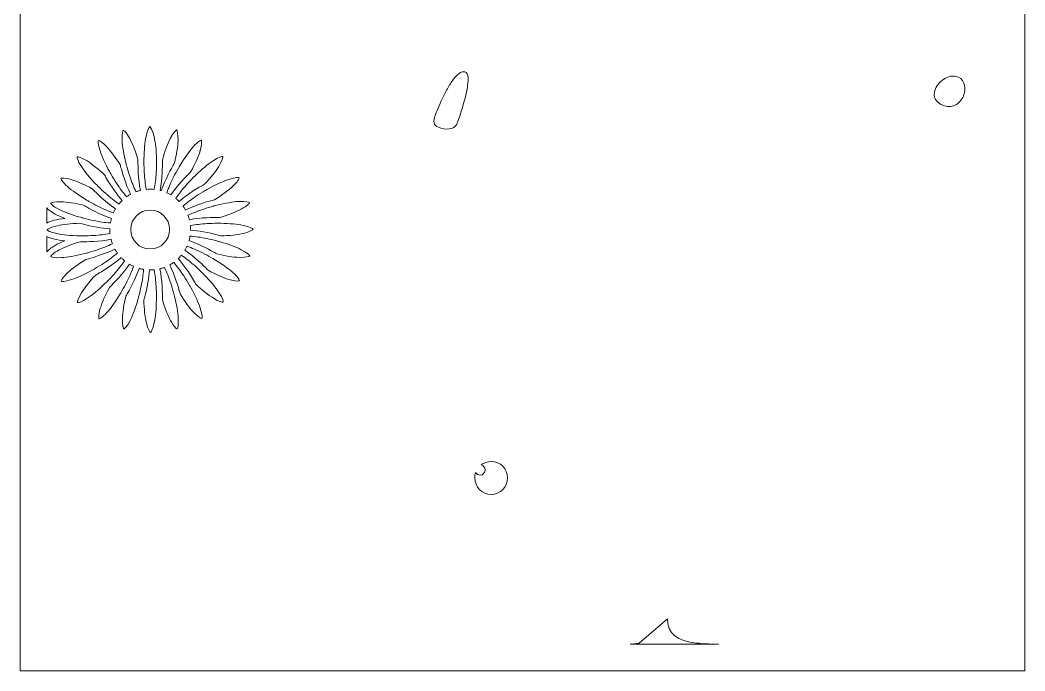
# Model space of a CAD drawing. Header units: inches. Extents: x 0.4 to 8.1, y -10.5 to -0.5.
# Drawn here: x 0.38 to 8.13, y -10.53 to -5.51 of the extents above; entities that cross this region are included whole.
import ezdxf

# ---------------------------------------------------------------- set-up
doc = ezdxf.new("R2010")
doc.units = ezdxf.units.IN
doc.header["$MEASUREMENT"] = 0
doc.layers.add('Layer 1', color=7, linetype='Continuous')

# ---------------------------------------------------------------- blocks, each defined once
blk = doc.blocks.new('block 2')
at = {"layer": 'Layer 1', "lineweight": 0}
blk.add_lwpolyline([(0.3792, -0.4831), (0.3792, -9.6876), (0.3792, -10.5307), (0.8198, -10.5307), (0.8483, -10.5307), (1.0405, -10.5307), (8.1347, -10.5307), (8.1347, -0.4831), (0.3792, -0.4831)], dxfattribs=at)
for points, knots in [([(3.8294, -6.0408), (3.8235, -6.0728), (3.8162, -6.1032), (3.8076, -6.132), (3.7991, -6.1609), (3.7933, -6.1802), (3.7905, -6.1899), (3.785, -6.2085), (3.7791, -6.2271), (3.7729, -6.246), (3.7668, -6.2649), (3.7602, -6.2839), (3.7533, -6.3032), (3.7478, -6.3216), (3.7333, -6.3349), (3.7097, -6.3426), (3.6861, -6.3504), (3.6585, -6.3496), (3.627, -6.3402), (3.6019, -6.3328), (3.5859, -6.3231), (3.5789, -6.3109), (3.5718, -6.2988), (3.5718, -6.2807), (3.579, -6.2567), (3.5825, -6.2448), (3.5889, -6.2275), (3.598, -6.2048), (3.6071, -6.1819), (3.6177, -6.1571), (3.6299, -6.13), (3.6421, -6.1028), (3.656, -6.0752), (3.6713, -6.0473), (3.6867, -6.0193), (3.7024, -5.9941), (3.7186, -5.9717), (3.7347, -5.9493), (3.7508, -5.9318), (3.7669, -5.9195), (3.783, -5.907), (3.7981, -5.9029), (3.8122, -5.9072), (3.8275, -5.9117), (3.8355, -5.9272), (3.8367, -5.9535), (3.8377, -5.9798), (3.8353, -6.0089), (3.8294, -6.0408)], [0, 0, 0, 0, 1, 1, 1, 2, 2, 2, 3, 3, 3, 4, 4, 4, 5, 5, 5, 6, 6, 6, 7, 7, 7, 8, 8, 8, 9, 9, 9, 10, 10, 10, 11, 11, 11, 12, 12, 12, 13, 13, 13, 14, 14, 14, 15, 15, 15, 16, 16, 16, 16]), ([(7.6672, -6.0697), (7.6635, -6.0863), (7.6572, -6.1014), (7.6483, -6.1151), (7.6394, -6.1288), (7.6286, -6.1406), (7.6159, -6.1505), (7.6032, -6.1605), (7.5891, -6.1675), (7.5737, -6.1716), (7.5582, -6.1757), (7.5422, -6.1759), (7.5256, -6.1721), (7.5001, -6.1664), (7.4774, -6.154), (7.4573, -6.1349), (7.4371, -6.1159), (7.4303, -6.092), (7.4367, -6.0632), (7.4404, -6.0466), (7.4478, -6.0299), (7.4584, -6.0131), (7.4692, -5.9963), (7.4823, -5.9821), (7.4977, -5.9705), (7.5131, -5.9589), (7.5299, -5.9501), (7.5481, -5.9444), (7.5662, -5.9386), (7.5841, -5.9376), (7.6018, -5.9416), (7.6317, -5.9484), (7.6517, -5.9645), (7.6616, -5.9899), (7.6716, -6.0154), (7.6735, -6.042), (7.6672, -6.0697)], [0, 0, 0, 0, 1, 1, 1, 2, 2, 2, 3, 3, 3, 4, 4, 4, 5, 5, 5, 6, 6, 6, 7, 7, 7, 8, 8, 8, 9, 9, 9, 10, 10, 10, 11, 11, 11, 12, 12, 12, 12]), ([(1.3077, -6.8215), (1.3045, -6.8223), (1.3013, -6.8232), (1.2982, -6.8241), (1.2907, -6.8261), (1.2833, -6.8284), (1.2761, -6.8311), (1.2754, -6.8314), (1.2747, -6.8318), (1.2739, -6.832), (1.2736, -6.8314), (1.2733, -6.8307), (1.2729, -6.8301), (1.2562, -6.7965), (1.24, -6.7556), (1.2251, -6.7109), (1.2169, -6.6864), (1.2093, -6.6609), (1.2022, -6.6347), (1.1999, -6.6263), (1.1979, -6.6179), (1.1957, -6.6097), (1.1794, -6.5444), (1.1694, -6.4854), (1.1667, -6.4379), (1.1632, -6.3787), (1.1725, -6.3606), (1.1753, -6.3566), (1.1816, -6.359), (1.2002, -6.3738), (1.2257, -6.4214), (1.2485, -6.4639), (1.2707, -6.5212), (1.2892, -6.5848), (1.2891, -6.5914), (1.2891, -6.5979), (1.2891, -6.6044), (1.2891, -6.6243), (1.29, -6.7323), (1.3077, -6.8215)], [0, 0, 0, 0, 1, 1, 1, 2, 2, 2, 3, 3, 3, 4, 4, 4, 5, 5, 5, 6, 6, 6, 7, 7, 7, 8, 8, 8, 9, 9, 9, 10, 10, 10, 11, 11, 11, 12, 12, 12, 13, 13, 13, 13]), ([(1.335, -6.6044), (1.335, -6.5957), (1.335, -6.5871), (1.3351, -6.5787), (1.3363, -6.5114), (1.3419, -6.4518), (1.3516, -6.4052), (1.3635, -6.3471), (1.3771, -6.3321), (1.3809, -6.3289), (1.3864, -6.3329), (1.4006, -6.352), (1.4129, -6.4046), (1.4239, -6.4515), (1.4306, -6.5127), (1.4319, -6.5788), (1.4321, -6.5873), (1.4322, -6.5959), (1.4322, -6.6044), (1.4322, -6.6316), (1.4313, -6.6583), (1.4298, -6.6841), (1.4271, -6.7311), (1.4219, -6.7748), (1.4144, -6.8115), (1.4143, -6.8123), (1.4142, -6.8129), (1.414, -6.8137), (1.4133, -6.8135), (1.4124, -6.8135), (1.4116, -6.8134), (1.404, -6.8128), (1.3965, -6.8124), (1.3888, -6.8123), (1.387, -6.8123), (1.3852, -6.8121), (1.3832, -6.8121), (1.3817, -6.8121), (1.38, -6.8123), (1.3785, -6.8123), (1.3707, -6.8124), (1.3631, -6.8128), (1.3555, -6.8134), (1.3548, -6.8135), (1.354, -6.8135), (1.3531, -6.8137), (1.353, -6.8129), (1.3528, -6.8123), (1.3527, -6.8115), (1.3453, -6.7748), (1.3401, -6.7311), (1.3373, -6.684), (1.3358, -6.6583), (1.335, -6.6316), (1.335, -6.6044)], [0, 0, 0, 0, 1, 1, 1, 2, 2, 2, 3, 3, 3, 4, 4, 4, 5, 5, 5, 6, 6, 6, 7, 7, 7, 8, 8, 8, 9, 9, 9, 10, 10, 10, 11, 11, 11, 12, 12, 12, 13, 13, 13, 14, 14, 14, 15, 15, 15, 16, 16, 16, 17, 17, 17, 18, 18, 18, 18]), ([(1.4779, -6.5848), (1.4964, -6.5202), (1.5172, -6.464), (1.5386, -6.4215), (1.5653, -6.3684), (1.5822, -6.3575), (1.5867, -6.3553), (1.5911, -6.3606), (1.5998, -6.3828), (1.598, -6.4367), (1.5966, -6.4849), (1.5871, -6.5457), (1.5713, -6.61), (1.568, -6.6156), (1.5646, -6.6213), (1.5613, -6.627), (1.5514, -6.6442), (1.4982, -6.7381), (1.4691, -6.8242), (1.4659, -6.8233), (1.4626, -6.8224), (1.4594, -6.8216), (1.4773, -6.7325), (1.478, -6.6243), (1.478, -6.6044), (1.478, -6.5979), (1.478, -6.5914), (1.4779, -6.5848)], [0, 0, 0, 0, 1, 1, 1, 2, 2, 2, 3, 3, 3, 4, 4, 4, 5, 5, 5, 6, 6, 6, 7, 7, 7, 8, 8, 8, 9, 9, 9, 9]), ([(1.2321, -6.8514), (1.2292, -6.8531), (1.2262, -6.8547), (1.2234, -6.8564), (1.2167, -6.8604), (1.2104, -6.8646), (1.2042, -6.869), (1.2035, -6.8695), (1.2029, -6.8699), (1.2022, -6.8704), (1.2017, -6.8697), (1.2012, -6.8692), (1.2007, -6.8686), (1.1759, -6.8405), (1.1495, -6.8052), (1.1236, -6.766), (1.1094, -6.7444), (1.0954, -6.7217), (1.0818, -6.6982), (1.0774, -6.6907), (1.0732, -6.6832), (1.0691, -6.6758), (1.0365, -6.6169), (1.0115, -6.5625), (0.9965, -6.5173), (0.9779, -6.461), (0.9821, -6.4413), (0.9838, -6.4365), (0.9906, -6.4373), (1.0124, -6.4468), (1.0493, -6.486), (1.0824, -6.5213), (1.1187, -6.571), (1.153, -6.6275), (1.1545, -6.6338), (1.1562, -6.6402), (1.1579, -6.6465), (1.163, -6.6658), (1.1918, -6.7699), (1.2321, -6.8514)], [0, 0, 0, 0, 1, 1, 1, 2, 2, 2, 3, 3, 3, 4, 4, 4, 5, 5, 5, 6, 6, 6, 7, 7, 7, 8, 8, 8, 9, 9, 9, 10, 10, 10, 11, 11, 11, 12, 12, 12, 13, 13, 13, 13]), ([(1.7686, -6.5157), (1.7546, -6.5619), (1.7297, -6.6182), (1.6979, -6.6762), (1.6932, -6.6806), (1.6885, -6.6853), (1.6838, -6.69), (1.6698, -6.704), (1.594, -6.7811), (1.5436, -6.8566), (1.5408, -6.855), (1.5378, -6.8533), (1.535, -6.8516), (1.5283, -6.8479), (1.5214, -6.8445), (1.5143, -6.8411), (1.5137, -6.8409), (1.5129, -6.8405), (1.5123, -6.8402), (1.5124, -6.8395), (1.5127, -6.8388), (1.5129, -6.838), (1.5249, -6.8025), (1.5422, -6.7621), (1.5633, -6.7199), (1.5749, -6.6969), (1.5875, -6.6733), (1.6011, -6.6499), (1.6054, -6.6423), (1.6098, -6.635), (1.6141, -6.6277), (1.6488, -6.5699), (1.6834, -6.5212), (1.7151, -6.4857), (1.7545, -6.4413), (1.7739, -6.435), (1.7787, -6.4342), (1.7814, -6.4404), (1.7841, -6.464), (1.7686, -6.5157)], [0, 0, 0, 0, 1, 1, 1, 2, 2, 2, 3, 3, 3, 4, 4, 4, 5, 5, 5, 6, 6, 6, 7, 7, 7, 8, 8, 8, 9, 9, 9, 10, 10, 10, 11, 11, 11, 12, 12, 12, 13, 13, 13, 13]), ([(1.0324, -6.704), (1.0355, -6.7098), (1.0388, -6.7154), (1.042, -6.7212), (1.0824, -6.7911), (1.1264, -6.854), (1.167, -6.8997), (1.1645, -6.9021), (1.1621, -6.9045), (1.1598, -6.9069), (1.1544, -6.9124), (1.1493, -6.9181), (1.1443, -6.924), (1.1437, -6.9246), (1.1432, -6.9253), (1.1427, -6.9258), (1.1421, -6.9254), (1.1416, -6.925), (1.1408, -6.9246), (1.1096, -6.9039), (1.075, -6.8767), (1.0398, -6.8454), (1.0206, -6.8282), (1.0011, -6.81), (0.982, -6.7907), (0.9758, -6.7846), (0.9698, -6.7784), (0.9639, -6.7724), (0.9171, -6.724), (0.879, -6.678), (0.8528, -6.6382), (0.8201, -6.5885), (0.8191, -6.5683), (0.8196, -6.5634), (0.8263, -6.5622), (0.8497, -6.5658), (0.8956, -6.5943), (0.9367, -6.6197), (0.9845, -6.6582), (1.0324, -6.704)], [0, 0, 0, 0, 1, 1, 1, 2, 2, 2, 3, 3, 3, 4, 4, 4, 5, 5, 5, 6, 6, 6, 7, 7, 7, 8, 8, 8, 9, 9, 9, 10, 10, 10, 11, 11, 11, 12, 12, 12, 13, 13, 13, 13]), ([(1.803, -6.7729), (1.7973, -6.776), (1.7916, -6.7793), (1.7859, -6.7825), (1.7686, -6.7925), (1.6755, -6.8473), (1.6072, -6.9073), (1.6048, -6.9049), (1.6025, -6.9026), (1.6, -6.9001), (1.5945, -6.8949), (1.5889, -6.8897), (1.583, -6.8847), (1.5825, -6.8842), (1.5818, -6.8837), (1.5812, -6.8832), (1.5817, -6.8826), (1.5821, -6.8819), (1.5825, -6.8813), (1.6032, -6.8501), (1.6304, -6.8155), (1.6617, -6.7803), (1.6788, -6.7611), (1.6971, -6.7416), (1.7163, -6.7225), (1.7224, -6.7163), (1.7286, -6.7103), (1.7347, -6.7044), (1.7831, -6.6576), (1.8291, -6.6195), (1.8689, -6.5933), (1.9144, -6.5633), (1.9352, -6.5599), (1.9422, -6.5599), (1.9428, -6.5599), (1.9433, -6.5599), (1.9437, -6.5601), (1.9447, -6.5667), (1.9413, -6.5902), (1.9128, -6.6361), (1.8874, -6.6772), (1.8488, -6.725), (1.803, -6.7729)], [0, 0, 0, 0, 1, 1, 1, 2, 2, 2, 3, 3, 3, 4, 4, 4, 5, 5, 5, 6, 6, 6, 7, 7, 7, 8, 8, 8, 9, 9, 9, 10, 10, 10, 11, 11, 11, 12, 12, 12, 13, 13, 13, 14, 14, 14, 14]), ([(0.9495, -6.8232), (1.0066, -6.8802), (1.0652, -6.9295), (1.1163, -6.9634), (1.1145, -6.9662), (1.1128, -6.9691), (1.1112, -6.9721), (1.1074, -6.9788), (1.104, -6.9857), (1.1006, -6.9926), (1.1004, -6.9934), (1.1, -6.994), (1.0997, -6.9948), (1.099, -6.9945), (1.0983, -6.9944), (1.0976, -6.9942), (1.062, -6.9821), (1.0216, -6.9648), (0.9794, -6.9437), (0.9565, -6.9322), (0.933, -6.9195), (0.9095, -6.906), (0.9019, -6.9017), (0.8945, -6.8972), (0.8872, -6.8928), (0.8295, -6.8582), (0.7807, -6.8237), (0.7452, -6.792), (0.7008, -6.7525), (0.6946, -6.7332), (0.6937, -6.7284), (0.6999, -6.7255), (0.7235, -6.7229), (0.7752, -6.7385), (0.8214, -6.7525), (0.8777, -6.7772), (0.9357, -6.8092), (0.9403, -6.8138), (0.9448, -6.8185), (0.9495, -6.8232)], [0, 0, 0, 0, 1, 1, 1, 2, 2, 2, 3, 3, 3, 4, 4, 4, 5, 5, 5, 6, 6, 6, 7, 7, 7, 8, 8, 8, 9, 9, 9, 10, 10, 10, 11, 11, 11, 12, 12, 12, 13, 13, 13, 13]), ([(1.8796, -6.8935), (1.8733, -6.895), (1.8669, -6.8967), (1.8604, -6.8983), (1.8412, -6.9035), (1.7372, -6.9323), (1.6557, -6.9726), (1.654, -6.9697), (1.6524, -6.9668), (1.6507, -6.964), (1.6467, -6.9573), (1.6425, -6.9509), (1.638, -6.9446), (1.6376, -6.944), (1.6371, -6.9434), (1.6367, -6.9427), (1.6372, -6.9422), (1.6379, -6.9417), (1.6384, -6.9412), (1.6665, -6.9164), (1.7018, -6.89), (1.7411, -6.8641), (1.7626, -6.8498), (1.7854, -6.8359), (1.8089, -6.8223), (1.8164, -6.8179), (1.8239, -6.8137), (1.8313, -6.8096), (1.8901, -6.777), (1.9445, -6.752), (1.9896, -6.737), (2.0461, -6.7184), (2.0658, -6.7226), (2.0704, -6.7243), (2.0698, -6.7311), (2.0603, -6.7529), (2.0209, -6.7898), (1.9858, -6.8228), (1.9361, -6.8591), (1.8796, -6.8935)], [0, 0, 0, 0, 1, 1, 1, 2, 2, 2, 3, 3, 3, 4, 4, 4, 5, 5, 5, 6, 6, 6, 7, 7, 7, 8, 8, 8, 9, 9, 9, 10, 10, 10, 11, 11, 11, 12, 12, 12, 13, 13, 13, 13]), ([(0.6496, -7.0039), (0.6706, -7.0151), (0.6957, -7.0264), (0.7238, -7.0373), (0.694, -7.041), (0.6667, -7.046), (0.6429, -7.0521), (0.6193, -7.0583), (0.5998, -7.0653), (0.5844, -7.0733), (0.5844, -7.0733), (0.5844, -6.9566), (0.5844, -6.9566), (0.5977, -6.9721), (0.6194, -6.9878), (0.6496, -7.0039)], [0, 0, 0, 0, 1, 1, 1, 2, 2, 2, 3, 3, 3, 4, 4, 4, 5, 5, 5, 5]), ([(0.8865, -6.9457), (0.9037, -6.9557), (0.9976, -7.0089), (1.0837, -7.038), (1.0828, -7.0412), (1.0819, -7.0444), (1.0811, -7.0477), (1.0792, -7.0551), (1.0777, -7.0627), (1.0764, -7.0702), (1.0763, -7.071), (1.076, -7.0718), (1.0759, -7.0725), (1.0759, -7.0725), (1.0737, -7.0725), (1.0737, -7.0725), (1.0364, -7.0701), (0.9928, -7.0638), (0.9466, -7.0543), (0.9214, -7.0492), (0.8954, -7.043), (0.8692, -7.036), (0.8608, -7.0338), (0.8525, -7.0315), (0.8443, -7.0292), (0.7797, -7.0106), (0.7236, -6.9898), (0.681, -6.9685), (0.6279, -6.9418), (0.617, -6.9248), (0.6148, -6.9203), (0.6201, -6.916), (0.6423, -6.9073), (0.6963, -6.909), (0.7445, -6.9105), (0.8052, -6.9199), (0.8695, -6.9358), (0.8751, -6.9391), (0.8808, -6.9425), (0.8865, -6.9457)], [0, 0, 0, 0, 1, 1, 1, 2, 2, 2, 3, 3, 3, 4, 4, 4, 5, 5, 5, 6, 6, 6, 7, 7, 7, 8, 8, 8, 9, 9, 9, 10, 10, 10, 11, 11, 11, 12, 12, 12, 13, 13, 13, 13]), ([(1.3832, -6.9736), (1.4662, -6.9736), (1.5335, -7.0409), (1.5335, -7.1237), (1.5335, -7.2067), (1.4662, -7.2739), (1.3832, -7.2739), (1.3004, -7.2739), (1.2332, -7.2067), (1.2332, -7.1237), (1.2332, -7.0409), (1.3004, -6.9736), (1.3832, -6.9736)], [0, 0, 0, 0, 1, 1, 1, 2, 2, 2, 3, 3, 3, 4, 4, 4, 4]), ([(1.9223, -7.0297), (1.9157, -7.0296), (1.9092, -7.0296), (1.9025, -7.0296), (1.8826, -7.0296), (1.7747, -7.0305), (1.6856, -7.0482), (1.6848, -7.045), (1.6839, -7.0418), (1.683, -7.0387), (1.6808, -7.0311), (1.6785, -7.0238), (1.676, -7.0166), (1.6756, -7.0158), (1.6753, -7.0151), (1.6751, -7.0144), (1.6757, -7.014), (1.6764, -7.0138), (1.677, -7.0134), (1.7106, -6.9967), (1.7514, -6.9804), (1.7962, -6.9656), (1.8205, -6.9573), (1.8462, -6.9498), (1.8724, -6.9427), (1.874, -6.9422), (1.8758, -6.9418), (1.8775, -6.9413), (1.8842, -6.9395), (1.8908, -6.9378), (1.8974, -6.9362), (1.9627, -6.9199), (2.0216, -6.9099), (2.0691, -6.9071), (2.1284, -6.9036), (2.1464, -6.913), (2.1505, -6.9158), (2.148, -6.9221), (2.1333, -6.9407), (2.0857, -6.9662), (2.0431, -6.989), (1.9858, -7.0112), (1.9223, -7.0297)], [0, 0, 0, 0, 1, 1, 1, 2, 2, 2, 3, 3, 3, 4, 4, 4, 5, 5, 5, 6, 6, 6, 7, 7, 7, 8, 8, 8, 9, 9, 9, 10, 10, 10, 11, 11, 11, 12, 12, 12, 13, 13, 13, 14, 14, 14, 14]), ([(1.0718, -7.1285), (1.0719, -7.1362), (1.0723, -7.1439), (1.0729, -7.1516), (1.0731, -7.1523), (1.0731, -7.1531), (1.0732, -7.1539), (1.0724, -7.154), (1.0718, -7.1543), (1.071, -7.1544), (1.0343, -7.1617), (0.9906, -7.167), (0.9435, -7.1698), (0.9178, -7.1713), (0.8912, -7.1721), (0.8641, -7.1721), (0.8552, -7.1721), (0.8466, -7.172), (0.8382, -7.1718), (0.771, -7.1707), (0.7113, -7.1652), (0.6647, -7.1555), (0.6066, -7.1435), (0.5916, -7.1299), (0.5884, -7.1262), (0.5924, -7.1206), (0.6115, -7.1065), (0.6641, -7.0941), (0.7111, -7.0832), (0.7722, -7.0765), (0.8383, -7.0751), (0.8446, -7.0769), (0.851, -7.0787), (0.8573, -7.0804), (0.9353, -7.1013), (1.0108, -7.1146), (1.0718, -7.1183), (1.0718, -7.1201), (1.0716, -7.1219), (1.0716, -7.1237), (1.0716, -7.1254), (1.0718, -7.1269), (1.0718, -7.1285)], [0, 0, 0, 0, 1, 1, 1, 2, 2, 2, 3, 3, 3, 4, 4, 4, 5, 5, 5, 6, 6, 6, 7, 7, 7, 8, 8, 8, 9, 9, 9, 10, 10, 10, 11, 11, 11, 12, 12, 12, 13, 13, 13, 14, 14, 14, 14]), ([(1.9092, -7.1672), (1.8313, -7.1463), (1.7558, -7.133), (1.6948, -7.1292), (1.6948, -7.1273), (1.695, -7.1255), (1.695, -7.1237), (1.695, -7.1222), (1.6948, -7.1206), (1.6948, -7.1191), (1.6947, -7.1113), (1.6943, -7.1036), (1.6937, -7.096), (1.6935, -7.0952), (1.6935, -7.0943), (1.6934, -7.0936), (1.6942, -7.0934), (1.6948, -7.0933), (1.6956, -7.0932), (1.7323, -7.0858), (1.776, -7.0805), (1.823, -7.0778), (1.8488, -7.0763), (1.8754, -7.0755), (1.9025, -7.0755), (1.9112, -7.0755), (1.9198, -7.0755), (1.9284, -7.0756), (1.9956, -7.0768), (2.0552, -7.0824), (2.1019, -7.092), (2.16, -7.104), (2.175, -7.1176), (2.1782, -7.1214), (2.1742, -7.1269), (2.1551, -7.141), (2.1025, -7.1534), (2.0556, -7.1644), (1.9944, -7.1711), (1.9282, -7.1723), (1.9219, -7.1707), (1.9156, -7.1689), (1.9092, -7.1672)], [0, 0, 0, 0, 1, 1, 1, 2, 2, 2, 3, 3, 3, 4, 4, 4, 5, 5, 5, 6, 6, 6, 7, 7, 7, 8, 8, 8, 9, 9, 9, 10, 10, 10, 11, 11, 11, 12, 12, 12, 13, 13, 13, 14, 14, 14, 14]), ([(0.5844, -7.1783), (0.5999, -7.1858), (0.6195, -7.1923), (0.6436, -7.1979), (0.6668, -7.2033), (0.6939, -7.2076), (0.7238, -7.2108), (0.696, -7.2222), (0.6709, -7.234), (0.6496, -7.2461), (0.6192, -7.2633), (0.5975, -7.2803), (0.5844, -7.2968), (0.5844, -7.2968), (0.5844, -7.1783), (0.5844, -7.1783)], [0, 0, 0, 0, 1, 1, 1, 2, 2, 2, 3, 3, 3, 4, 4, 4, 5, 5, 5, 5]), ([(0.6809, -7.2813), (0.7235, -7.2585), (0.7808, -7.2362), (0.8443, -7.2179), (0.8509, -7.2179), (0.8574, -7.218), (0.8641, -7.218), (0.8838, -7.218), (0.9919, -7.2171), (1.081, -7.1993), (1.0818, -7.2025), (1.0827, -7.2057), (1.0836, -7.2089), (1.0858, -7.2163), (1.0879, -7.2238), (1.0906, -7.231), (1.0909, -7.2317), (1.0913, -7.2324), (1.0915, -7.2331), (1.0909, -7.2335), (1.0903, -7.2338), (1.0896, -7.2342), (1.056, -7.2507), (1.0152, -7.2671), (0.9704, -7.282), (0.9459, -7.2901), (0.9204, -7.2978), (0.8942, -7.3049), (0.8924, -7.3052), (0.8908, -7.3058), (0.889, -7.3061), (0.8823, -7.3079), (0.8758, -7.3096), (0.8692, -7.3113), (0.8039, -7.3276), (0.7449, -7.3376), (0.6975, -7.3404), (0.6382, -7.3438), (0.6201, -7.3346), (0.6161, -7.3318), (0.6186, -7.3254), (0.6333, -7.3068), (0.6809, -7.2813)], [0, 0, 0, 0, 1, 1, 1, 2, 2, 2, 3, 3, 3, 4, 4, 4, 5, 5, 5, 6, 6, 6, 7, 7, 7, 8, 8, 8, 9, 9, 9, 10, 10, 10, 11, 11, 11, 12, 12, 12, 13, 13, 13, 14, 14, 14, 14]), ([(1.8801, -7.3018), (1.8629, -7.2919), (1.7688, -7.2387), (1.6828, -7.2094), (1.6838, -7.2063), (1.6847, -7.2031), (1.6855, -7.1999), (1.6874, -7.1925), (1.6889, -7.1849), (1.6902, -7.1772), (1.6903, -7.1764), (1.6905, -7.1757), (1.6906, -7.1749), (1.6914, -7.1749), (1.6921, -7.175), (1.6928, -7.175), (1.7302, -7.1773), (1.7739, -7.1836), (1.8199, -7.1931), (1.8452, -7.1984), (1.8712, -7.2044), (1.8974, -7.2115), (1.9058, -7.2138), (1.9141, -7.2161), (1.9223, -7.2184), (1.9869, -7.2369), (2.043, -7.2576), (2.0856, -7.2791), (2.1387, -7.3058), (2.1496, -7.3227), (2.1516, -7.3272), (2.1464, -7.3315), (2.1243, -7.3403), (2.0703, -7.3385), (2.0221, -7.3371), (1.9613, -7.3276), (1.8971, -7.3118), (1.8915, -7.3084), (1.8858, -7.3051), (1.8801, -7.3018)], [0, 0, 0, 0, 1, 1, 1, 2, 2, 2, 3, 3, 3, 4, 4, 4, 5, 5, 5, 6, 6, 6, 7, 7, 7, 8, 8, 8, 9, 9, 9, 10, 10, 10, 11, 11, 11, 12, 12, 12, 13, 13, 13, 13]), ([(0.8871, -7.3541), (0.8933, -7.3524), (0.8998, -7.3509), (0.9062, -7.3491), (0.9253, -7.344), (1.0294, -7.3152), (1.1109, -7.275), (1.1126, -7.2778), (1.1141, -7.2807), (1.1159, -7.2836), (1.1199, -7.2902), (1.1241, -7.2966), (1.1285, -7.3029), (1.129, -7.3036), (1.1294, -7.3042), (1.1299, -7.3049), (1.1292, -7.3054), (1.1287, -7.3059), (1.1281, -7.3064), (1.1, -7.3311), (1.0649, -7.3576), (1.0255, -7.3835), (1.0039, -7.3976), (0.9812, -7.4117), (0.9577, -7.4252), (0.9502, -7.4295), (0.9427, -7.4338), (0.9353, -7.438), (0.8764, -7.4706), (0.8221, -7.4956), (0.7769, -7.5105), (0.7205, -7.5292), (0.7008, -7.525), (0.696, -7.5233), (0.6968, -7.5165), (0.7063, -7.4947), (0.7456, -7.4578), (0.7808, -7.4247), (0.8305, -7.3884), (0.8871, -7.3541)], [0, 0, 0, 0, 1, 1, 1, 2, 2, 2, 3, 3, 3, 4, 4, 4, 5, 5, 5, 6, 6, 6, 7, 7, 7, 8, 8, 8, 9, 9, 9, 10, 10, 10, 11, 11, 11, 12, 12, 12, 13, 13, 13, 13]), ([(1.8171, -7.4243), (1.803, -7.4103), (1.726, -7.3345), (1.6504, -7.2841), (1.6521, -7.2813), (1.6538, -7.2783), (1.6553, -7.2755), (1.6592, -7.2687), (1.6626, -7.2619), (1.6658, -7.2548), (1.6662, -7.2542), (1.6666, -7.2534), (1.6669, -7.2528), (1.6676, -7.2529), (1.6683, -7.2532), (1.669, -7.2534), (1.7045, -7.2653), (1.745, -7.2827), (1.7871, -7.3038), (1.8102, -7.3154), (1.8336, -7.3279), (1.8571, -7.3415), (1.8647, -7.3459), (1.8721, -7.3503), (1.8794, -7.3546), (1.937, -7.3893), (1.9859, -7.4239), (2.0214, -7.4555), (2.0658, -7.495), (2.072, -7.5142), (2.0729, -7.5191), (2.0666, -7.5219), (2.043, -7.5246), (1.9913, -7.5091), (1.9451, -7.4951), (1.8889, -7.4702), (1.8309, -7.4384), (1.8263, -7.4336), (1.8217, -7.429), (1.8171, -7.4243)], [0, 0, 0, 0, 1, 1, 1, 2, 2, 2, 3, 3, 3, 4, 4, 4, 5, 5, 5, 6, 6, 6, 7, 7, 7, 8, 8, 8, 9, 9, 9, 10, 10, 10, 11, 11, 11, 12, 12, 12, 13, 13, 13, 13]), ([(0.9636, -7.4747), (0.9693, -7.4715), (0.9749, -7.4683), (0.9807, -7.4649), (0.9979, -7.4551), (1.0911, -7.4002), (1.1594, -7.3403), (1.1617, -7.3426), (1.1641, -7.345), (1.1666, -7.3473), (1.172, -7.3527), (1.1777, -7.3578), (1.1835, -7.3627), (1.1841, -7.3632), (1.1848, -7.3637), (1.1853, -7.3642), (1.1849, -7.3649), (1.1845, -7.3655), (1.1841, -7.3662), (1.1634, -7.3973), (1.1362, -7.432), (1.1049, -7.4673), (1.0878, -7.4865), (1.0695, -7.5059), (1.0502, -7.5251), (1.0441, -7.5313), (1.0379, -7.5373), (1.0319, -7.5432), (0.9835, -7.59), (0.9375, -7.6281), (0.8977, -7.6543), (0.8481, -7.687), (0.8278, -7.6879), (0.8229, -7.6875), (0.8218, -7.6808), (0.8254, -7.6572), (0.8538, -7.6114), (0.8792, -7.5704), (0.9177, -7.5224), (0.9636, -7.4747)], [0, 0, 0, 0, 1, 1, 1, 2, 2, 2, 3, 3, 3, 4, 4, 4, 5, 5, 5, 6, 6, 6, 7, 7, 7, 8, 8, 8, 9, 9, 9, 10, 10, 10, 11, 11, 11, 12, 12, 12, 13, 13, 13, 13]), ([(1.7342, -7.5435), (1.731, -7.5378), (1.7278, -7.532), (1.7245, -7.5264), (1.6842, -7.4564), (1.6402, -7.3935), (1.5996, -7.3477), (1.6021, -7.3454), (1.6044, -7.3431), (1.6067, -7.3406), (1.6121, -7.3351), (1.6173, -7.3294), (1.6222, -7.3235), (1.6227, -7.3229), (1.6232, -7.3223), (1.6238, -7.3217), (1.6244, -7.3222), (1.625, -7.3226), (1.6257, -7.3229), (1.6569, -7.3437), (1.6915, -7.3709), (1.7268, -7.4022), (1.746, -7.4193), (1.7654, -7.4376), (1.7846, -7.4567), (1.7908, -7.4629), (1.7968, -7.4691), (1.8027, -7.4752), (1.8495, -7.5236), (1.8876, -7.5696), (1.9138, -7.6094), (1.9465, -7.659), (1.9474, -7.6792), (1.947, -7.6842), (1.9404, -7.6852), (1.9168, -7.6817), (1.871, -7.6533), (1.8299, -7.6279), (1.7819, -7.5892), (1.7342, -7.5435)], [0, 0, 0, 0, 1, 1, 1, 2, 2, 2, 3, 3, 3, 4, 4, 4, 5, 5, 5, 6, 6, 6, 7, 7, 7, 8, 8, 8, 9, 9, 9, 10, 10, 10, 11, 11, 11, 12, 12, 12, 13, 13, 13, 13]), ([(0.998, -7.7318), (1.012, -7.6856), (1.0368, -7.6294), (1.0687, -7.5714), (1.0733, -7.5668), (1.0781, -7.5622), (1.0827, -7.5576), (1.1398, -7.5005), (1.1892, -7.4417), (1.2229, -7.3908), (1.2257, -7.3926), (1.2287, -7.3941), (1.2316, -7.3958), (1.2383, -7.3997), (1.2452, -7.4031), (1.2521, -7.4063), (1.2529, -7.4067), (1.2537, -7.407), (1.2543, -7.4073), (1.2541, -7.4081), (1.2539, -7.4088), (1.2537, -7.4095), (1.2416, -7.4449), (1.2243, -7.4855), (1.2033, -7.5275), (1.1917, -7.5506), (1.179, -7.5741), (1.1655, -7.5976), (1.1612, -7.6052), (1.1567, -7.6126), (1.1523, -7.6199), (1.1178, -7.6775), (1.0832, -7.7264), (1.0515, -7.7619), (1.012, -7.8063), (0.9928, -7.8125), (0.9879, -7.8134), (0.9851, -7.8071), (0.9824, -7.7835), (0.998, -7.7318)], [0, 0, 0, 0, 1, 1, 1, 2, 2, 2, 3, 3, 3, 4, 4, 4, 5, 5, 5, 6, 6, 6, 7, 7, 7, 8, 8, 8, 9, 9, 9, 10, 10, 10, 11, 11, 11, 12, 12, 12, 13, 13, 13, 13]), ([(1.1685, -7.8108), (1.17, -7.7626), (1.1795, -7.7018), (1.1953, -7.6375), (1.1986, -7.632), (1.202, -7.6263), (1.2052, -7.6205), (1.2456, -7.5506), (1.2781, -7.4812), (1.2974, -7.4233), (1.3006, -7.4242), (1.3038, -7.4252), (1.3072, -7.426), (1.3146, -7.4279), (1.3222, -7.4294), (1.3297, -7.4307), (1.3305, -7.4308), (1.3313, -7.431), (1.3322, -7.4311), (1.3321, -7.4319), (1.3321, -7.4326), (1.3321, -7.4333), (1.3296, -7.4707), (1.3233, -7.5142), (1.3138, -7.5604), (1.3087, -7.5857), (1.3026, -7.6117), (1.2955, -7.6379), (1.2933, -7.6462), (1.291, -7.6545), (1.2887, -7.6628), (1.2701, -7.7274), (1.2493, -7.7835), (1.228, -7.8261), (1.2013, -7.8792), (1.1843, -7.8901), (1.1798, -7.8921), (1.1756, -7.8869), (1.1668, -7.8648), (1.1685, -7.8108)], [0, 0, 0, 0, 1, 1, 1, 2, 2, 2, 3, 3, 3, 4, 4, 4, 5, 5, 5, 6, 6, 6, 7, 7, 7, 8, 8, 8, 9, 9, 9, 10, 10, 10, 11, 11, 11, 12, 12, 12, 13, 13, 13, 13]), ([(1.4316, -7.643), (1.4316, -7.6517), (1.4315, -7.6603), (1.4313, -7.6689), (1.4302, -7.7361), (1.4247, -7.7956), (1.4151, -7.8422), (1.403, -7.9005), (1.3894, -7.9155), (1.3857, -7.9187), (1.3802, -7.9147), (1.3661, -7.8956), (1.3537, -7.843), (1.3427, -7.796), (1.336, -7.7348), (1.3346, -7.6687), (1.3364, -7.6624), (1.3382, -7.6561), (1.3399, -7.6497), (1.3608, -7.5718), (1.3741, -7.4962), (1.3779, -7.4353), (1.3796, -7.4353), (1.3814, -7.4354), (1.3832, -7.4354), (1.3849, -7.4354), (1.3866, -7.4353), (1.3881, -7.4353), (1.3958, -7.4352), (1.4035, -7.4348), (1.4111, -7.434), (1.4118, -7.434), (1.4126, -7.434), (1.4134, -7.4339), (1.4135, -7.4347), (1.4138, -7.4353), (1.4139, -7.4361), (1.4212, -7.4728), (1.4265, -7.5165), (1.4293, -7.5635), (1.4308, -7.5892), (1.4316, -7.6159), (1.4316, -7.643)], [0, 0, 0, 0, 1, 1, 1, 2, 2, 2, 3, 3, 3, 4, 4, 4, 5, 5, 5, 6, 6, 6, 7, 7, 7, 8, 8, 8, 9, 9, 9, 10, 10, 10, 11, 11, 11, 12, 12, 12, 13, 13, 13, 14, 14, 14, 14]), ([(1.4588, -7.4261), (1.4621, -7.4253), (1.4653, -7.4243), (1.4685, -7.4234), (1.476, -7.4213), (1.4833, -7.419), (1.4905, -7.4165), (1.4913, -7.4161), (1.4919, -7.4158), (1.4927, -7.4156), (1.493, -7.4162), (1.4933, -7.4168), (1.4937, -7.4175), (1.5102, -7.451), (1.5267, -7.4919), (1.5415, -7.5367), (1.5496, -7.561), (1.5573, -7.5867), (1.5644, -7.6129), (1.5666, -7.6213), (1.5687, -7.6295), (1.5708, -7.6379), (1.5871, -7.703), (1.5972, -7.762), (1.5999, -7.8096), (1.6034, -7.8689), (1.5941, -7.8869), (1.5913, -7.891), (1.5849, -7.8885), (1.5663, -7.8738), (1.5408, -7.8262), (1.5181, -7.7836), (1.4957, -7.7263), (1.4774, -7.6628), (1.4774, -7.6562), (1.4775, -7.6497), (1.4775, -7.643), (1.4775, -7.6231), (1.4766, -7.5152), (1.4588, -7.4261)], [0, 0, 0, 0, 1, 1, 1, 2, 2, 2, 3, 3, 3, 4, 4, 4, 5, 5, 5, 6, 6, 6, 7, 7, 7, 8, 8, 8, 9, 9, 9, 10, 10, 10, 11, 11, 11, 12, 12, 12, 13, 13, 13, 13]), ([(1.5345, -7.3962), (1.5374, -7.3945), (1.5403, -7.3929), (1.5431, -7.3912), (1.5497, -7.3872), (1.5562, -7.383), (1.5624, -7.3785), (1.5631, -7.3781), (1.5637, -7.3776), (1.5644, -7.3772), (1.5649, -7.3777), (1.5654, -7.3784), (1.5659, -7.3789), (1.5907, -7.407), (1.6171, -7.4422), (1.643, -7.4816), (1.6571, -7.503), (1.6712, -7.5257), (1.6847, -7.5494), (1.6891, -7.5568), (1.6933, -7.5644), (1.6975, -7.5718), (1.7301, -7.6306), (1.7551, -7.6849), (1.77, -7.7301), (1.7887, -7.7865), (1.7845, -7.8063), (1.7828, -7.8109), (1.776, -7.8103), (1.7542, -7.8008), (1.7173, -7.7614), (1.6842, -7.7263), (1.6479, -7.6766), (1.6136, -7.62), (1.6121, -7.6136), (1.6104, -7.6073), (1.6086, -7.6009), (1.6035, -7.5817), (1.5748, -7.4776), (1.5345, -7.3962)], [0, 0, 0, 0, 1, 1, 1, 2, 2, 2, 3, 3, 3, 4, 4, 4, 5, 5, 5, 6, 6, 6, 7, 7, 7, 8, 8, 8, 9, 9, 9, 10, 10, 10, 11, 11, 11, 12, 12, 12, 13, 13, 13, 13]), ([(3.9373, -8.9411), (3.9587, -8.9243), (3.9857, -8.9144), (4.0151, -8.9144), (4.0851, -8.9144), (4.1418, -8.9711), (4.1418, -9.0411), (4.1418, -9.1111), (4.0851, -9.1678), (4.0151, -9.1678), (3.9451, -9.1678), (3.8884, -9.1111), (3.8884, -9.0411), (3.8884, -9.0267), (3.8908, -9.0128), (3.8952, -8.9999), (3.9021, -9.0115), (3.9148, -9.0193), (3.9292, -9.0193), (3.9511, -9.0193), (3.9687, -9.0016), (3.9687, -8.9798), (3.9687, -8.9607), (3.9552, -8.9448), (3.9373, -8.9411)], [0, 0, 0, 0, 1, 1, 1, 2, 2, 2, 3, 3, 3, 4, 4, 4, 5, 5, 5, 6, 6, 6, 7, 7, 7, 8, 8, 8, 8]), ([(5.0871, -10.3255), (5.1301, -10.3208), (5.1567, -10.3176), (5.1567, -10.3176), (5.1567, -10.3176), (5.376, -10.1282), (5.376, -10.1282), (5.3733, -10.2413), (5.4496, -10.2999), (5.6008, -10.3162), (5.6419, -10.3207), (5.6967, -10.3236), (5.7698, -10.3255), (5.7698, -10.3255), (5.0871, -10.3255), (5.0871, -10.3255)], [0, 0, 0, 0, 1, 1, 1, 2, 2, 2, 3, 3, 3, 4, 4, 4, 5, 5, 5, 5])]:
    blk.add_open_spline(points, degree=3, knots=knots, dxfattribs=at)

msp = doc.modelspace()

# ---------------------------------------------------------------- block references
at = {"layer": 'Layer 1'}
msp.add_blockref('block 2', (0, 0), dxfattribs=at)

doc.saveas('drawing.dxf')
